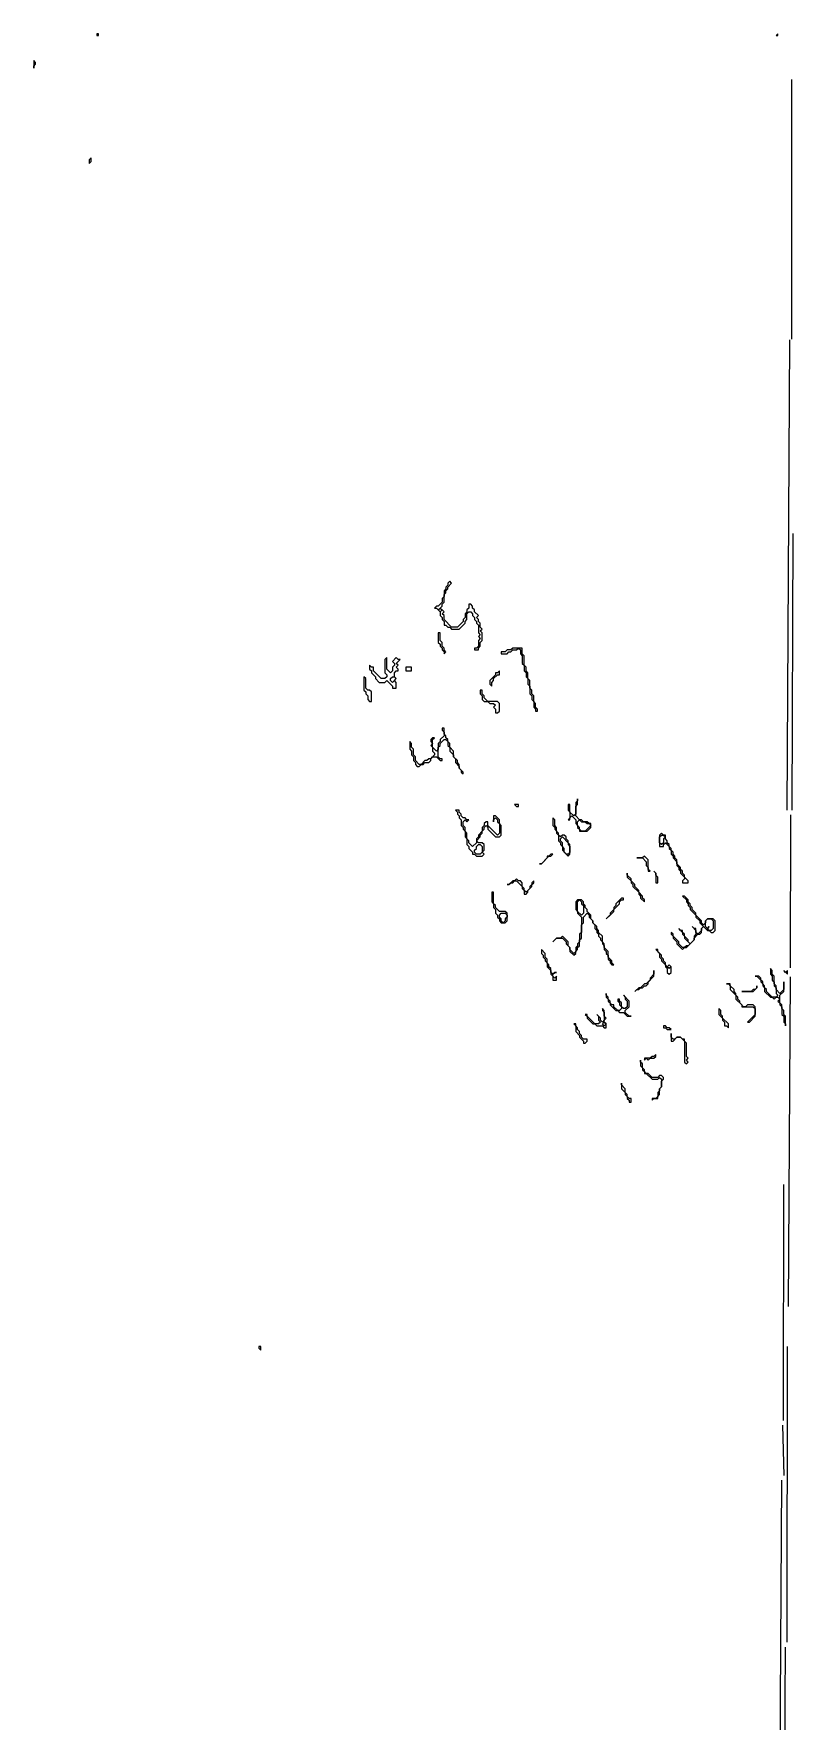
# Model space of a CAD drawing. Extents: x 10 to 1972, y 10 to 1392.
# Drawn here: x 116 to 514, y 508 to 1392 of the extents above; entities that cross this region are included whole.
import ezdxf

# ---------------------------------------------------------------- set-up
doc = ezdxf.new("R2010")
doc.units = 0
for name, color, linetype, lineweight in [('TEXT_FALLBACK_OUTLINE', 2, 'Continuous', 0), ('TRACE_STRAIGHT', 5, 'Continuous', 0), ('TRACE_TEXT_SYMBOL', 6, 'Continuous', 0)]:
    doc.layers.add(name, color=color, linetype=linetype, lineweight=lineweight)

msp = doc.modelspace()

# ---------------------------------------------------------------- linework, layer by layer
at = {"layer": 'TEXT_FALLBACK_OUTLINE', "color": 2}
for points in [[(328, 1078), (328, 1073), (329, 1072), (329, 1071), (330, 1070), (330, 1069), (331, 1068), (331, 1067), (332, 1068), (331, 1069), (331, 1070), (330, 1071), (330, 1073), (329, 1074), (329, 1078)], [(301, 1065), (300, 1064), (300, 1057), (301, 1056), (301, 1055), (300, 1054), (298, 1054), (294, 1058), (294, 1060), (293, 1060), (292, 1061), (292, 1059), (293, 1058), (293, 1057), (295, 1055), (295, 1054), (297, 1052), (300, 1052), (301, 1053), (304, 1050), (304, 1049), (306, 1049), (306, 1052), (305, 1053), (306, 1054), (305, 1055), (305, 1057), (306, 1058), (307, 1058), (307, 1059), (306, 1060), (307, 1061), (306, 1062), (308, 1064), (307, 1064), (306, 1065), (304, 1063), (305, 1062), (305, 1061), (304, 1060), (304, 1058), (303, 1057), (301, 1059)], [(289, 1055), (289, 1048), (290, 1047), (290, 1046), (291, 1045), (291, 1043), (292, 1042), (293, 1042), (293, 1047), (292, 1048), (291, 1048), (290, 1049), (290, 1054)], [(303, 1054), (304, 1055), (305, 1055), (306, 1054), (304, 1052), (303, 1053)], [(311, 1060), (311, 1058), (314, 1058), (314, 1060)], [(401, 991), (401, 990), (400, 989), (400, 983), (399, 982), (397, 984), (397, 988), (396, 988), (396, 985), (397, 984), (397, 981), (396, 980), (397, 980), (397, 981), (398, 982), (400, 980), (400, 978), (401, 977), (401, 976), (402, 975), (402, 974), (406, 974), (408, 976), (408, 978), (407, 978), (406, 979), (404, 979), (403, 980), (402, 980), (400, 982), (400, 987), (401, 988)], [(368, 988), (369, 987), (370, 987), (370, 988)], [(388, 981), (388, 977), (389, 976), (389, 975), (390, 974), (390, 973), (391, 972), (391, 969), (392, 968), (392, 967), (393, 966), (393, 964), (396, 961), (397, 962), (397, 967), (396, 968), (396, 969), (395, 970), (395, 971), (394, 972), (393, 972), (392, 971), (391, 972), (391, 973), (390, 974), (390, 976), (389, 977), (389, 980)], [(401, 979), (402, 980), (403, 979), (405, 979), (406, 978), (407, 978), (408, 977), (405, 974), (403, 974), (402, 975), (402, 976), (401, 977)], [(445, 973), (444, 972), (444, 966), (446, 966), (446, 967), (447, 968), (449, 966), (449, 965), (450, 964), (450, 962), (451, 961), (451, 960), (453, 958), (453, 956), (454, 955), (454, 954), (455, 953), (455, 952), (457, 950), (457, 949), (456, 948), (456, 947), (459, 947), (459, 948), (457, 950), (457, 951), (456, 952), (456, 953), (455, 954), (455, 955), (453, 957), (453, 959), (452, 960), (452, 961), (451, 962), (451, 963), (450, 964), (450, 965), (449, 966), (449, 967), (448, 968), (448, 969), (447, 970), (447, 972), (446, 972)], [(392, 970), (393, 971), (396, 968), (396, 967), (397, 966), (397, 963), (396, 962), (395, 962), (394, 963), (394, 965), (393, 966), (393, 968), (392, 969)], [(444, 971), (445, 972), (446, 972), (447, 971), (446, 970), (446, 968), (445, 967), (444, 968)], [(387, 962), (386, 961), (385, 961), (385, 960), (382, 957), (381, 957), (382, 957), (386, 961), (387, 961), (388, 962)], [(436, 961), (435, 960), (432, 960), (435, 960), (437, 958), (437, 956), (438, 955), (438, 953), (439, 953), (438, 954), (438, 959)], [(369, 949), (368, 948), (367, 948), (365, 946), (364, 946), (365, 946), (366, 947), (367, 947), (368, 948), (369, 948), (372, 945), (372, 944), (373, 943), (373, 941), (374, 941), (375, 942), (375, 943), (377, 945), (377, 946), (378, 947), (378, 948), (377, 947), (377, 946), (376, 945), (376, 944), (374, 942), (373, 943), (373, 944), (372, 945), (372, 947), (371, 948), (370, 948)], [(427, 952), (427, 950), (429, 948), (429, 947), (430, 946), (430, 945), (433, 942), (433, 941), (434, 940), (434, 939), (436, 937), (436, 938), (435, 939), (435, 940), (433, 942), (433, 943), (431, 945), (431, 946), (429, 948), (429, 949), (427, 951)], [(441, 953), (442, 952), (442, 947), (443, 947), (443, 950), (442, 951), (442, 952)], [(356, 942), (356, 937), (357, 936), (357, 934), (358, 933), (358, 931), (359, 930), (359, 929), (360, 928), (360, 927), (361, 926), (363, 926), (364, 927), (364, 931), (363, 932), (360, 932), (358, 934), (358, 935), (357, 936), (357, 942)], [(401, 937), (402, 938), (403, 937), (403, 936), (404, 935), (404, 931), (403, 930), (401, 932)], [(424, 939), (421, 936), (421, 935), (420, 934), (420, 933), (418, 931), (418, 930), (416, 928), (420, 932), (420, 933), (423, 936), (423, 937), (424, 938), (425, 938), (425, 939)], [(360, 930), (361, 931), (363, 931), (364, 930), (364, 929), (363, 928), (363, 927), (362, 926), (361, 927), (361, 928), (360, 929)], [(468, 927), (469, 928), (471, 928), (472, 927), (472, 923), (471, 922), (470, 922), (469, 923), (470, 924), (469, 923), (468, 924)], [(382, 912), (382, 910), (383, 909), (383, 908), (384, 907), (384, 906), (385, 905), (385, 903), (387, 901), (387, 899), (388, 898), (388, 896), (390, 896), (390, 898), (389, 897), (388, 898), (388, 899), (389, 900), (390, 900), (389, 900), (388, 899), (387, 900), (387, 902), (386, 903), (386, 904), (385, 905), (385, 907), (384, 908), (384, 910)], [(442, 912), (444, 910), (444, 908), (445, 907), (445, 906), (447, 904), (447, 903), (448, 902), (448, 900), (449, 899), (450, 900), (450, 903), (449, 904), (448, 903), (447, 904), (447, 905), (446, 906), (446, 907), (445, 908), (445, 909), (443, 911), (443, 912)], [(448, 903), (449, 904), (450, 903), (449, 902)], [(441, 901), (441, 899), (439, 897), (439, 896), (437, 894), (436, 894), (434, 892), (433, 892), (431, 890), (432, 891), (433, 891), (434, 892), (435, 892), (436, 893), (437, 893), (438, 894), (438, 895), (441, 898)], [(479, 894), (480, 894), (481, 893), (481, 891), (484, 888), (484, 886), (487, 883), (487, 882), (493, 882), (494, 881), (494, 878), (490, 874), (491, 874), (494, 877), (494, 882), (493, 883), (490, 883), (489, 882), (488, 882), (486, 884), (486, 885), (485, 886), (485, 887), (484, 888), (484, 889), (483, 890), (483, 891), (481, 893), (481, 894)], [(502, 902), (502, 899), (503, 898), (503, 896), (504, 895), (504, 893), (505, 892), (505, 889), (506, 888), (505, 887), (503, 887), (500, 890), (500, 891), (499, 892), (499, 893), (498, 894), (498, 895), (497, 896), (497, 897), (496, 898), (494, 898), (495, 898), (497, 896), (497, 895), (498, 894), (498, 893), (499, 892), (499, 890), (502, 887), (503, 887), (504, 886), (505, 887), (506, 887), (507, 886), (506, 885), (507, 884), (507, 883), (508, 882), (508, 878), (509, 877), (509, 874), (510, 873), (510, 872), (510, 877), (509, 878), (509, 880), (508, 881), (508, 883), (507, 884), (507, 888), (509, 890), (509, 895), (509, 891), (507, 889), (505, 891), (505, 893), (504, 894), (504, 898), (503, 899), (503, 901)], [(509, 901), (511, 899), (511, 901), (510, 900)], [(416, 889), (416, 887), (417, 886), (417, 885), (418, 884), (418, 883), (421, 880), (422, 880), (423, 879), (425, 879), (427, 877), (429, 877), (428, 877), (426, 879), (426, 880), (428, 882), (428, 885), (425, 888), (426, 887), (426, 886), (427, 885), (427, 882), (426, 881), (425, 881), (424, 882), (424, 884), (423, 885), (423, 886), (422, 886), (422, 885), (423, 884), (423, 883), (424, 882), (424, 881), (423, 880), (422, 880), (420, 882), (420, 883), (419, 883), (418, 884), (418, 885), (417, 886), (417, 887), (416, 888)], [(495, 893), (495, 892), (494, 891), (493, 891), (492, 890), (487, 890), (493, 890), (495, 892)], [(414, 881), (414, 880), (415, 879), (415, 875), (414, 874), (413, 875), (413, 876), (411, 878), (412, 877), (412, 875), (413, 874), (412, 873), (410, 873), (406, 877), (406, 878), (405, 878), (406, 877), (406, 876), (409, 873), (410, 873), (411, 872), (414, 872), (415, 871), (416, 871), (416, 873), (415, 874), (415, 875), (416, 876), (415, 877), (415, 880)], [(475, 881), (475, 878), (477, 876), (477, 875), (478, 874), (478, 872), (479, 872), (480, 871), (480, 873), (477, 876), (477, 877), (476, 878), (476, 880)], [(399, 873), (400, 872), (400, 869), (402, 867), (402, 866), (404, 864), (404, 863), (405, 863), (406, 864), (406, 865), (404, 865), (403, 866), (403, 867), (402, 868), (402, 869), (401, 870), (401, 871), (400, 872), (400, 873)], [(414, 873), (415, 874), (416, 873), (415, 872)], [(446, 872), (446, 871), (447, 871), (448, 870), (450, 870), (449, 871), (448, 871), (447, 872)], [(450, 868), (450, 864), (451, 864), (453, 866), (455, 866), (457, 864), (457, 853), (458, 852), (459, 853), (458, 854), (459, 855), (458, 856), (458, 863), (457, 864), (457, 865), (456, 865), (455, 866), (453, 866), (452, 865), (451, 865), (450, 866)], [(434, 854), (434, 851), (435, 850), (435, 849), (436, 848), (436, 847), (437, 847), (440, 844), (443, 844), (444, 845), (445, 844), (445, 840), (444, 839), (444, 838), (443, 837), (443, 835), (442, 834), (440, 834), (440, 833), (441, 834), (443, 834), (443, 835), (444, 836), (444, 839), (445, 840), (445, 843), (446, 844), (446, 845), (445, 846), (444, 846), (443, 845), (440, 845), (438, 847), (437, 847), (436, 848), (436, 849), (435, 850), (435, 852), (434, 853)], [(442, 857), (441, 856), (440, 856), (439, 855), (436, 855), (436, 854), (437, 855), (438, 854), (439, 855), (441, 855), (442, 856)], [(424, 842), (424, 839), (426, 837), (426, 836), (427, 835), (427, 834), (428, 833), (428, 832), (429, 832), (429, 834), (428, 834), (427, 835), (427, 836), (426, 837), (426, 839), (424, 841)]]:
    msp.add_lwpolyline(points, close=True, dxfattribs=at)
for points in [[(401, 938), (400, 937), (400, 933), (401, 932), (401, 931), (403, 929), (403, 921), (402, 920), (402, 916), (401, 915), (401, 914), (400, 913), (400, 911), (399, 910), (397, 912), (397, 913), (396, 914), (396, 916), (393, 919), (392, 918), (390, 918), (388, 916), (390, 918), (393, 918), (395, 916), (395, 915), (397, 913), (397, 911), (399, 909), (400, 910), (400, 911), (401, 912), (401, 913), (402, 914), (402, 917), (403, 918), (403, 925), (404, 926), (404, 929), (406, 931), (407, 930), (407, 929), (409, 927), (409, 926), (410, 925), (410, 923), (411, 922), (411, 921), (412, 920), (412, 919), (413, 918), (413, 917), (414, 916), (414, 915), (415, 914), (415, 912), (416, 911), (416, 910), (417, 909), (417, 907), (418, 906), (418, 905), (419, 904), (420, 904)], [(420, 904), (419, 905), (419, 906), (417, 908), (417, 911), (415, 913), (415, 915), (414, 916), (414, 919), (412, 921), (412, 922), (411, 923), (411, 924), (409, 926), (409, 927), (408, 928), (408, 930), (406, 932), (406, 933), (405, 934), (405, 935), (404, 936), (404, 937), (403, 938), (401, 938)], [(456, 940), (458, 938), (458, 937), (459, 936), (459, 935), (460, 934), (460, 933), (463, 930), (463, 929), (465, 927), (465, 926), (467, 924), (466, 923), (466, 922), (464, 920), (463, 921), (463, 923), (462, 923), (461, 924), (463, 922), (463, 920), (462, 919), (462, 917), (460, 915), (459, 916), (459, 917), (457, 919), (457, 920), (456, 921), (456, 922), (455, 922), (454, 923), (456, 921), (456, 920), (457, 919), (457, 918), (460, 915), (459, 914), (458, 914), (457, 913), (456, 913), (454, 915), (454, 916), (451, 919), (451, 920), (450, 921), (450, 920), (451, 919), (451, 918), (453, 916), (453, 915), (456, 912), (457, 913), (458, 913), (462, 917), (462, 918), (464, 920), (465, 920), (466, 921), (466, 923), (467, 924), (469, 922), (470, 922), (471, 921)], [(471, 921), (472, 921), (473, 922), (473, 927), (472, 928), (469, 928), (468, 927), (468, 926), (467, 925), (466, 926), (466, 927), (463, 930), (463, 931), (461, 933), (461, 934), (460, 935), (460, 936), (459, 937), (459, 938), (457, 940), (456, 940)]]:
    msp.add_lwpolyline(points, dxfattribs=at)
at = {"layer": 'TRACE_STRAIGHT', "color": 5}
for p, q in [((513, 1368), (513, 1232)), ((510.9, 985.12), (512.23, 1231.63)), ((513.48, 985.12), (514, 1130.13)), ((512.58, 902.36), (512.82, 982.63)), ((511.58, 724.87), (512.58, 897.64)), ((508.88, 665.12), (509.1, 788.88)), ((510.87, 548.87), (510.99, 703.88)), ((508.29, 662.66), (509.01, 636.37)), ((506.5, 379.11), (508, 633.88)), ((507.36, 117.62), (510.02, 546.39))]:
    msp.add_line(p, q, dxfattribs=at)
at = {"layer": 'TRACE_TEXT_SYMBOL', "color": 6}
for points in [[(149, 1392), (149, 1391), (150, 1391), (150, 1392)], [(506, 1392), (505, 1391), (506, 1391)], [(116, 1378), (116, 1374), (116, 1375), (117, 1376), (117, 1377)], [(146, 1327), (145, 1326), (145, 1324), (146, 1325)], [(328, 1090), (329, 1091), (330, 1090), (329, 1089)], [(367, 1070), (366, 1069), (364, 1069), (363, 1068), (361, 1068), (361, 1067), (364, 1067), (365, 1068), (366, 1068), (367, 1069), (369, 1069), (370, 1070), (371, 1069), (371, 1067), (372, 1066), (372, 1062), (373, 1061), (373, 1058), (374, 1057), (374, 1055), (375, 1054), (375, 1051), (376, 1050), (376, 1046), (377, 1045), (377, 1043), (378, 1042), (378, 1039), (379, 1038), (379, 1037), (380, 1037), (380, 1038), (379, 1039), (379, 1041), (378, 1042), (378, 1045), (377, 1046), (377, 1048), (376, 1049), (376, 1053), (375, 1054), (375, 1057), (374, 1058), (374, 1060), (373, 1061), (373, 1066), (372, 1067), (372, 1070)], [(360, 1058), (359, 1057), (358, 1057), (358, 1056), (355, 1053), (355, 1051), (356, 1050), (356, 1052), (357, 1053), (357, 1054), (359, 1056), (360, 1056)], [(350, 1048), (350, 1046), (351, 1045), (351, 1043), (352, 1042), (354, 1042), (355, 1041), (357, 1041), (358, 1040), (357, 1039), (358, 1038), (358, 1036), (359, 1036), (360, 1037), (360, 1041), (359, 1042), (354, 1042), (352, 1044), (352, 1045), (351, 1046), (351, 1048)], [(348, 966), (349, 967), (350, 967), (351, 966), (351, 963), (350, 962), (348, 962), (347, 963), (347, 964), (348, 965)], [(234, 704), (234, 703), (235, 702), (235, 704)]]:
    msp.add_lwpolyline(points, close=True, dxfattribs=at)
for points in [[(334, 1105), (333, 1104), (333, 1103), (332, 1102), (332, 1101), (331, 1100), (331, 1097), (330, 1096), (330, 1094), (328, 1092), (327, 1092), (326, 1091), (327, 1091), (329, 1089), (329, 1087), (330, 1086), (330, 1085), (331, 1084), (331, 1082), (332, 1082), (333, 1081), (334, 1081), (335, 1080), (339, 1080), (342, 1083), (342, 1084), (343, 1085), (343, 1088), (344, 1089), (345, 1089), (346, 1088), (346, 1087), (347, 1086), (347, 1085), (348, 1084), (348, 1083), (349, 1082), (349, 1078), (350, 1077), (349, 1076), (350, 1075), (349, 1074), (349, 1071), (348, 1070), (347, 1070), (347, 1069), (349, 1069), (349, 1070), (350, 1071), (350, 1073), (351, 1074), (351, 1078), (350, 1079), (351, 1080), (350, 1081), (350, 1083), (349, 1084), (349, 1085), (348, 1086), (349, 1087), (347, 1089), (347, 1090), (346, 1091), (346, 1092)], [(346, 1092), (345, 1093), (344, 1093), (344, 1091), (343, 1090), (343, 1089), (342, 1088), (342, 1086), (341, 1085), (341, 1084), (338, 1081), (335, 1081), (331, 1085), (331, 1087), (330, 1088), (331, 1089), (329, 1091), (330, 1092), (330, 1093), (331, 1094), (331, 1098), (332, 1099), (332, 1100), (333, 1101), (333, 1102), (335, 1104), (334, 1105)], [(330, 1028), (330, 1027), (331, 1026), (331, 1024), (329, 1022), (329, 1021), (328, 1020), (328, 1017), (327, 1016), (325, 1018), (325, 1022), (326, 1023), (325, 1023), (324, 1022), (324, 1021), (325, 1020), (324, 1019), (325, 1018), (325, 1016), (326, 1015), (326, 1014), (324, 1012), (323, 1012), (322, 1011), (321, 1011), (319, 1009), (318, 1009), (316, 1011), (316, 1013), (315, 1014), (315, 1017), (314, 1018), (314, 1020), (313, 1021), (313, 1017), (314, 1016), (314, 1014), (315, 1013), (315, 1011), (316, 1010), (316, 1009), (317, 1008), (318, 1008), (319, 1009), (320, 1009), (321, 1010), (323, 1010), (324, 1011), (324, 1012), (325, 1013), (327, 1013), (329, 1011), (330, 1011), (330, 1012), (329, 1012), (328, 1013), (328, 1018), (329, 1019), (329, 1020), (331, 1022), (332, 1022), (333, 1021), (333, 1019), (334, 1018)], [(334, 1018), (334, 1016), (336, 1014), (336, 1013), (337, 1012), (337, 1010), (339, 1008), (339, 1007), (340, 1006), (340, 1005), (341, 1004), (341, 1005), (339, 1007), (339, 1009), (338, 1010), (338, 1011), (336, 1013), (336, 1016), (334, 1018), (334, 1020), (333, 1021), (333, 1022), (332, 1023), (332, 1024), (331, 1025), (331, 1028), (330, 1028)], [(337, 985), (338, 984), (338, 983), (339, 982), (339, 981), (340, 980), (340, 977), (341, 976), (341, 975), (342, 974), (342, 971), (343, 970), (343, 967), (344, 966), (344, 965), (346, 963), (346, 962), (347, 962), (348, 961), (351, 961), (352, 962), (351, 963), (352, 964), (352, 967), (351, 968), (349, 968), (348, 969), (350, 971), (350, 972), (351, 973), (351, 974), (352, 975), (352, 976), (353, 977), (354, 976), (354, 975), (358, 971), (360, 971), (361, 972), (361, 977), (360, 978), (360, 980), (358, 982), (357, 982), (357, 979), (357, 980), (358, 981), (359, 980), (359, 979), (360, 978), (360, 973), (359, 972), (354, 977), (354, 979), (353, 979), (352, 978), (352, 977), (351, 976), (351, 974), (349, 972), (349, 971), (348, 970), (348, 968), (346, 966)], [(346, 966), (344, 968), (344, 969), (343, 970), (343, 973), (342, 974), (342, 976), (341, 977), (341, 979), (342, 980), (343, 979), (344, 980), (343, 980), (342, 981), (341, 981), (340, 982), (340, 983), (339, 984), (339, 985), (337, 985)]]:
    msp.add_lwpolyline(points, dxfattribs=at)

doc.saveas('drawing.dxf')
